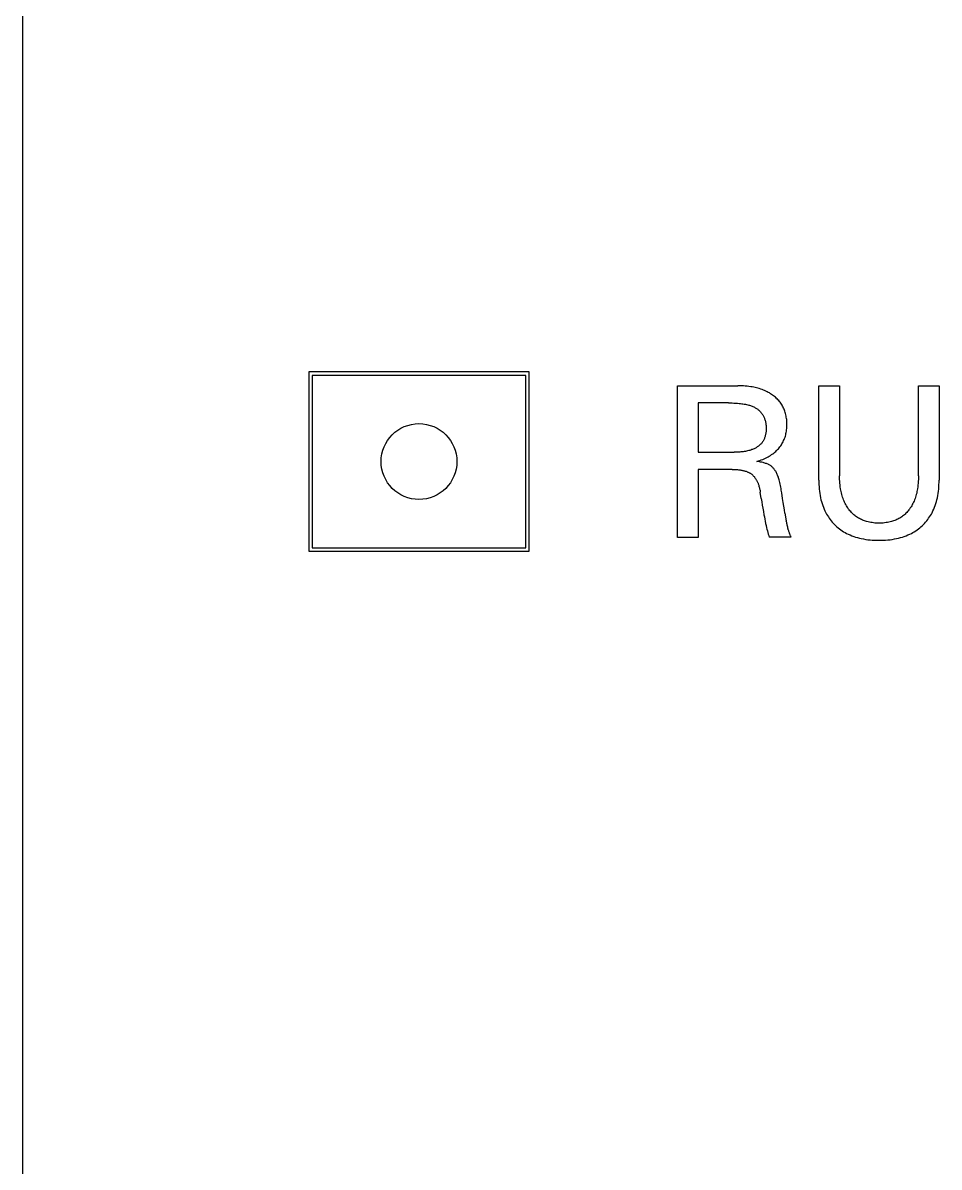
# Model space of a CAD drawing. Extents: x 0 to 420, y 0 to 297.
# Drawn here: x 147.76 to 161.06, y 208.31 to 224.92 of the extents above; entities that cross this region are included whole.
import ezdxf

# ---------------------------------------------------------------- set-up
doc = ezdxf.new("R2010")
doc.units = 0
doc.header["$LTSCALE"] = 23.1
doc.layers.add('10000_FRONT', color=7, linetype='CONTINUOUS')

msp = doc.modelspace()

# ---------------------------------------------------------------- linework, layer by layer
at = {"layer": '10000_FRONT', "color": 7, "linetype": 'CONTINUOUS'}
for p, q in [((147.763, 170.856), (147.763, 258.856)), ((151.913, 219.856), (151.913, 217.256)), ((155.113, 219.856), (151.913, 219.856)), ((151.963, 219.806), (151.963, 217.306)), ((155.063, 219.806), (151.963, 219.806)), ((155.063, 217.306), (155.063, 219.806)), ((155.113, 217.256), (155.113, 219.856)), ((157.263, 217.456), (157.263, 219.656)), ((157.263, 219.656), (158.139, 219.656)), ((158.167, 219.656), (158.139, 219.656)), ((158.194, 219.655), (158.167, 219.656)), ((158.221, 219.654), (158.194, 219.655)), ((158.248, 219.652), (158.221, 219.654)), ((158.275, 219.65), (158.248, 219.652)), ((158.302, 219.646), (158.275, 219.65)), ((158.329, 219.642), (158.302, 219.646)), ((158.35, 219.639), (158.329, 219.642)), ((158.371, 219.635), (158.35, 219.639)), ((158.392, 219.63), (158.371, 219.635)), ((158.412, 219.625), (158.392, 219.63)), ((158.433, 219.62), (158.412, 219.625)), ((158.453, 219.614), (158.433, 219.62)), ((158.474, 219.607), (158.453, 219.614)), ((158.494, 219.6), (158.474, 219.607)), ((158.512, 219.593), (158.494, 219.6)), ((158.53, 219.586), (158.512, 219.593)), ((158.547, 219.578), (158.53, 219.586)), ((158.565, 219.569), (158.547, 219.578)), ((158.582, 219.56), (158.565, 219.569)), ((159.317, 218.286), (159.317, 219.656)), ((159.317, 219.656), (159.618, 219.656)), ((159.618, 219.656), (159.618, 218.351)), ((160.763, 218.351), (160.763, 219.656)), ((160.763, 219.656), (161.063, 219.656)), ((161.063, 219.656), (161.063, 218.286)), ((157.564, 219.407), (157.564, 218.691)), ((158.008, 219.407), (157.564, 219.407)), ((158.008, 219.407), (158.034, 219.407)), ((158.034, 219.407), (158.06, 219.406)), ((158.06, 219.406), (158.085, 219.405)), ((158.085, 219.405), (158.111, 219.404)), ((158.111, 219.404), (158.136, 219.402)), ((158.136, 219.402), (158.162, 219.4)), ((158.162, 219.4), (158.18, 219.398)), ((158.18, 219.398), (158.198, 219.396)), ((158.599, 219.551), (158.582, 219.56)), ((158.616, 219.541), (158.599, 219.551)), ((158.632, 219.53), (158.616, 219.541)), ((158.646, 219.52), (158.632, 219.53)), ((158.66, 219.51), (158.646, 219.52)), ((158.673, 219.5), (158.66, 219.51)), ((158.686, 219.489), (158.673, 219.5)), ((158.698, 219.478), (158.686, 219.489)), ((158.711, 219.466), (158.698, 219.478)), ((158.722, 219.454), (158.711, 219.466)), ((158.734, 219.442), (158.722, 219.454)), ((158.745, 219.429), (158.734, 219.442)), ((158.755, 219.416), (158.745, 219.429)), ((158.765, 219.402), (158.755, 219.416)), ((158.774, 219.389), (158.765, 219.402)), ((158.198, 219.396), (158.215, 219.393)), ((158.215, 219.393), (158.233, 219.39)), ((158.233, 219.39), (158.251, 219.387)), ((158.251, 219.387), (158.269, 219.383)), ((158.269, 219.383), (158.286, 219.379)), ((158.286, 219.379), (158.299, 219.375)), ((158.299, 219.375), (158.311, 219.372)), ((158.311, 219.372), (158.323, 219.368)), ((158.323, 219.368), (158.335, 219.363)), ((158.335, 219.363), (158.347, 219.359)), ((158.347, 219.359), (158.359, 219.354)), ((158.359, 219.354), (158.371, 219.349)), ((158.371, 219.349), (158.383, 219.343)), ((158.383, 219.343), (158.392, 219.338)), ((158.392, 219.338), (158.402, 219.332)), ((158.402, 219.332), (158.411, 219.326)), ((158.411, 219.326), (158.42, 219.32)), ((158.42, 219.32), (158.429, 219.314)), ((158.429, 219.314), (158.438, 219.307)), ((158.438, 219.307), (158.446, 219.3)), ((158.446, 219.3), (158.454, 219.293)), ((158.454, 219.293), (158.462, 219.285)), ((158.462, 219.285), (158.47, 219.277)), ((158.47, 219.277), (158.477, 219.269)), ((158.477, 219.269), (158.484, 219.26)), ((158.484, 219.26), (158.49, 219.252)), ((158.49, 219.252), (158.496, 219.243)), ((158.496, 219.243), (158.502, 219.234)), ((158.502, 219.234), (158.508, 219.224)), ((158.783, 219.375), (158.774, 219.389)), ((158.791, 219.36), (158.783, 219.375)), ((158.798, 219.346), (158.791, 219.36)), ((158.805, 219.331), (158.798, 219.346)), ((158.812, 219.316), (158.805, 219.331)), ((158.818, 219.301), (158.812, 219.316)), ((158.824, 219.285), (158.818, 219.301)), ((158.829, 219.27), (158.824, 219.285)), ((158.834, 219.252), (158.829, 219.27)), ((158.838, 219.235), (158.834, 219.252)), ((158.842, 219.217), (158.838, 219.235)), ((158.508, 219.224), (158.513, 219.215)), ((158.513, 219.215), (158.518, 219.205)), ((158.518, 219.205), (158.522, 219.195)), ((158.522, 219.195), (158.526, 219.185)), ((158.526, 219.185), (158.53, 219.175)), ((158.53, 219.175), (158.534, 219.165)), ((158.534, 219.165), (158.537, 219.153)), ((158.537, 219.153), (158.541, 219.141)), ((158.541, 219.141), (158.543, 219.129)), ((158.543, 219.129), (158.546, 219.117)), ((158.546, 219.117), (158.548, 219.105)), ((158.548, 219.105), (158.549, 219.093)), ((158.549, 219.093), (158.551, 219.081)), ((158.551, 219.081), (158.552, 219.069)), ((158.552, 219.069), (158.552, 219.056)), ((158.845, 219.2), (158.842, 219.217)), ((158.848, 219.182), (158.845, 219.2)), ((158.85, 219.164), (158.848, 219.182)), ((158.852, 219.146), (158.85, 219.164)), ((158.853, 219.128), (158.852, 219.146)), ((158.852, 219.054), (158.853, 219.073)), ((158.853, 219.11), (158.853, 219.128)), ((158.854, 219.092), (158.853, 219.11)), ((158.853, 219.073), (158.854, 219.092)), ((158.53, 218.9), (158.527, 218.89)), ((158.534, 218.911), (158.53, 218.9)), ((158.537, 218.921), (158.534, 218.911)), ((158.54, 218.932), (158.537, 218.921)), ((158.543, 218.943), (158.54, 218.932)), ((158.545, 218.953), (158.543, 218.943)), ((158.547, 218.964), (158.545, 218.953)), ((158.549, 218.976), (158.547, 218.964)), ((158.55, 218.987), (158.549, 218.976)), ((158.551, 218.998), (158.55, 218.987)), ((158.552, 219.009), (158.551, 218.998)), ((158.552, 219.056), (158.553, 219.044)), ((158.553, 219.031), (158.552, 219.02)), ((158.552, 219.02), (158.552, 219.009)), ((158.553, 219.044), (158.553, 219.031)), ((158.82, 218.892), (158.826, 218.909)), ((158.826, 218.909), (158.831, 218.925)), ((158.831, 218.925), (158.836, 218.943)), ((158.836, 218.943), (158.84, 218.961)), ((158.84, 218.961), (158.844, 218.98)), ((158.844, 218.98), (158.847, 218.998)), ((158.847, 218.998), (158.849, 219.017)), ((158.849, 219.017), (158.851, 219.036)), ((158.851, 219.036), (158.852, 219.054)), ((158.356, 218.733), (158.346, 218.729)), ((158.366, 218.737), (158.356, 218.733)), ((158.376, 218.742), (158.366, 218.737)), ((158.386, 218.747), (158.376, 218.742)), ((158.396, 218.752), (158.386, 218.747)), ((158.405, 218.757), (158.396, 218.752)), ((158.415, 218.763), (158.405, 218.757)), ((158.424, 218.769), (158.415, 218.763)), ((158.433, 218.775), (158.424, 218.769)), ((158.442, 218.781), (158.433, 218.775)), ((158.45, 218.788), (158.442, 218.781)), ((158.458, 218.795), (158.45, 218.788)), ((158.466, 218.802), (158.458, 218.795)), ((158.474, 218.81), (158.466, 218.802)), ((158.481, 218.817), (158.474, 218.81)), ((158.488, 218.825), (158.481, 218.817)), ((158.495, 218.834), (158.488, 218.825)), ((158.501, 218.842), (158.495, 218.834)), ((158.507, 218.851), (158.501, 218.842)), ((158.512, 218.861), (158.507, 218.851)), ((158.517, 218.87), (158.512, 218.861)), ((158.522, 218.88), (158.517, 218.87)), ((158.527, 218.89), (158.522, 218.88)), ((158.717, 218.729), (158.729, 218.742)), ((158.729, 218.742), (158.741, 218.756)), ((158.741, 218.756), (158.752, 218.77)), ((158.752, 218.77), (158.763, 218.784)), ((158.763, 218.784), (158.773, 218.799)), ((158.773, 218.799), (158.782, 218.814)), ((158.782, 218.814), (158.791, 218.829)), ((158.791, 218.829), (158.799, 218.844)), ((158.799, 218.844), (158.806, 218.86)), ((158.806, 218.86), (158.813, 218.876)), ((158.813, 218.876), (158.82, 218.892)), ((157.564, 218.691), (158.088, 218.691)), ((158.104, 218.691), (158.088, 218.691)), ((158.121, 218.692), (158.104, 218.691)), ((158.137, 218.692), (158.121, 218.692)), ((158.153, 218.693), (158.137, 218.692)), ((158.17, 218.694), (158.153, 218.693)), ((158.186, 218.695), (158.17, 218.694)), ((158.202, 218.696), (158.186, 218.695)), ((158.219, 218.698), (158.202, 218.696)), ((158.235, 218.7), (158.219, 218.698)), ((158.251, 218.703), (158.235, 218.7)), ((158.267, 218.706), (158.251, 218.703)), ((158.283, 218.71), (158.267, 218.706)), ((158.299, 218.714), (158.283, 218.71)), ((158.315, 218.718), (158.299, 218.714)), ((158.33, 218.723), (158.315, 218.718)), ((158.346, 218.729), (158.33, 218.723)), ((158.44, 218.564), (158.461, 218.571)), ((158.461, 218.571), (158.482, 218.579)), ((158.482, 218.579), (158.503, 218.587)), ((158.503, 218.587), (158.523, 218.595)), ((158.523, 218.595), (158.542, 218.605)), ((158.542, 218.605), (158.561, 218.614)), ((158.561, 218.614), (158.58, 218.624)), ((158.58, 218.624), (158.598, 218.635)), ((158.598, 218.635), (158.615, 218.646)), ((158.615, 218.646), (158.632, 218.657)), ((158.632, 218.657), (158.649, 218.669)), ((158.649, 218.669), (158.663, 218.68)), ((158.663, 218.68), (158.677, 218.692)), ((158.677, 218.692), (158.691, 218.704)), ((158.691, 218.704), (158.704, 218.716)), ((158.704, 218.716), (158.717, 218.729)), ((157.564, 218.442), (157.564, 217.456)), ((158.06, 218.442), (157.564, 218.442)), ((158.06, 218.442), (158.073, 218.442)), ((158.073, 218.442), (158.086, 218.441)), ((158.086, 218.441), (158.099, 218.441)), ((158.099, 218.441), (158.112, 218.44)), ((158.112, 218.44), (158.124, 218.44)), ((158.124, 218.44), (158.137, 218.439)), ((158.137, 218.439), (158.15, 218.437)), ((158.15, 218.437), (158.163, 218.436)), ((158.163, 218.436), (158.176, 218.434)), ((158.176, 218.434), (158.186, 218.432)), ((158.186, 218.432), (158.197, 218.43)), ((158.197, 218.43), (158.208, 218.428)), ((158.208, 218.428), (158.218, 218.426)), ((158.218, 218.426), (158.229, 218.423)), ((158.229, 218.423), (158.239, 218.421)), ((158.239, 218.421), (158.249, 218.418)), ((158.249, 218.418), (158.26, 218.414)), ((158.26, 218.414), (158.27, 218.411)), ((158.27, 218.411), (158.278, 218.408)), ((158.278, 218.408), (158.285, 218.404)), ((158.285, 218.404), (158.293, 218.401)), ((158.293, 218.401), (158.3, 218.398)), ((158.418, 218.557), (158.44, 218.564)), ((158.436, 218.555), (158.418, 218.557)), ((158.454, 218.552), (158.436, 218.555)), ((158.472, 218.549), (158.454, 218.552)), ((158.49, 218.545), (158.472, 218.549)), ((158.508, 218.541), (158.49, 218.545)), ((158.52, 218.538), (158.508, 218.541)), ((158.532, 218.534), (158.52, 218.538)), ((158.544, 218.53), (158.532, 218.534)), ((158.556, 218.526), (158.544, 218.53)), ((158.568, 218.521), (158.556, 218.526)), ((158.58, 218.516), (158.568, 218.521)), ((158.588, 218.511), (158.58, 218.516)), ((158.597, 218.507), (158.588, 218.511)), ((158.605, 218.502), (158.597, 218.507)), ((158.613, 218.497), (158.605, 218.502)), ((158.62, 218.492), (158.613, 218.497)), ((158.628, 218.487), (158.62, 218.492)), ((158.635, 218.481), (158.628, 218.487)), ((158.642, 218.474), (158.635, 218.481)), ((158.649, 218.468), (158.642, 218.474)), ((158.656, 218.461), (158.649, 218.468)), ((158.662, 218.453), (158.656, 218.461)), ((158.669, 218.446), (158.662, 218.453)), ((158.674, 218.438), (158.669, 218.446)), ((158.68, 218.43), (158.674, 218.438)), ((158.685, 218.422), (158.68, 218.43)), ((158.691, 218.414), (158.685, 218.422)), ((158.696, 218.405), (158.691, 218.414)), ((158.702, 218.393), (158.696, 218.405)), ((158.3, 218.398), (158.307, 218.394)), ((158.307, 218.394), (158.315, 218.39)), ((158.315, 218.39), (158.322, 218.386)), ((158.322, 218.386), (158.329, 218.381)), ((158.329, 218.381), (158.335, 218.377)), ((158.335, 218.377), (158.342, 218.372)), ((158.342, 218.372), (158.348, 218.367)), ((158.348, 218.367), (158.354, 218.362)), ((158.354, 218.362), (158.36, 218.357)), ((158.36, 218.357), (158.365, 218.351)), ((158.365, 218.351), (158.37, 218.346)), ((158.37, 218.346), (158.376, 218.34)), ((158.376, 218.34), (158.381, 218.334)), ((158.381, 218.334), (158.385, 218.328)), ((158.385, 218.328), (158.39, 218.322)), ((158.39, 218.322), (158.395, 218.316)), ((158.395, 218.316), (158.399, 218.309)), ((158.399, 218.309), (158.404, 218.301)), ((158.404, 218.301), (158.409, 218.293)), ((158.409, 218.293), (158.414, 218.285)), ((158.414, 218.285), (158.418, 218.276)), ((158.418, 218.276), (158.422, 218.267)), ((158.422, 218.267), (158.426, 218.259)), ((158.426, 218.259), (158.43, 218.25)), ((158.43, 218.25), (158.434, 218.241)), ((158.434, 218.241), (158.437, 218.232)), ((158.708, 218.381), (158.702, 218.393)), ((158.714, 218.369), (158.708, 218.381)), ((158.719, 218.356), (158.714, 218.369)), ((158.724, 218.344), (158.719, 218.356)), ((158.729, 218.331), (158.724, 218.344)), ((158.733, 218.318), (158.729, 218.331)), ((158.737, 218.305), (158.733, 218.318)), ((158.741, 218.292), (158.737, 218.305)), ((158.747, 218.271), (158.741, 218.292)), ((158.752, 218.25), (158.747, 218.271)), ((158.757, 218.229), (158.752, 218.25)), ((159.317, 218.286), (159.317, 218.254)), ((159.317, 218.254), (159.318, 218.221)), ((159.618, 218.324), (159.618, 218.351)), ((159.619, 218.297), (159.618, 218.324)), ((159.62, 218.27), (159.619, 218.297)), ((159.622, 218.243), (159.62, 218.27)), ((159.625, 218.216), (159.622, 218.243)), ((160.759, 218.242), (160.756, 218.215)), ((160.761, 218.27), (160.759, 218.242)), ((160.762, 218.297), (160.761, 218.27)), ((160.763, 218.324), (160.762, 218.297)), ((160.763, 218.351), (160.763, 218.324)), ((161.061, 218.221), (161.063, 218.254)), ((161.063, 218.254), (161.063, 218.286)), ((158.437, 218.232), (158.44, 218.223)), ((158.44, 218.223), (158.444, 218.211)), ((158.444, 218.211), (158.448, 218.198)), ((158.448, 218.198), (158.452, 218.186)), ((158.452, 218.186), (158.455, 218.174)), ((158.455, 218.174), (158.458, 218.161)), ((158.458, 218.161), (158.46, 218.149)), ((158.46, 218.149), (158.463, 218.136)), ((158.463, 218.136), (158.465, 218.124)), ((158.465, 218.124), (158.467, 218.111)), ((158.481, 218.019), (158.467, 218.111)), ((158.761, 218.207), (158.757, 218.229)), ((158.765, 218.186), (158.761, 218.207)), ((158.769, 218.164), (158.765, 218.186)), ((158.772, 218.142), (158.769, 218.164)), ((158.779, 218.101), (158.772, 218.142)), ((158.791, 218.018), (158.779, 218.101)), ((159.318, 218.221), (159.32, 218.189)), ((159.32, 218.189), (159.322, 218.157)), ((159.322, 218.157), (159.326, 218.125)), ((159.326, 218.125), (159.33, 218.093)), ((159.33, 218.093), (159.336, 218.061)), ((159.628, 218.189), (159.625, 218.216)), ((159.632, 218.162), (159.628, 218.189)), ((159.636, 218.141), (159.632, 218.162)), ((159.64, 218.12), (159.636, 218.141)), ((159.644, 218.1), (159.64, 218.12)), ((159.65, 218.08), (159.644, 218.1)), ((159.655, 218.059), (159.65, 218.08)), ((160.732, 218.079), (160.726, 218.059)), ((160.737, 218.099), (160.732, 218.079)), ((160.741, 218.12), (160.737, 218.099)), ((160.746, 218.14), (160.741, 218.12)), ((160.749, 218.161), (160.746, 218.14)), ((160.753, 218.188), (160.749, 218.161)), ((160.756, 218.215), (160.753, 218.188)), ((161.044, 218.061), (161.049, 218.093)), ((161.049, 218.093), (161.054, 218.125)), ((161.054, 218.125), (161.057, 218.157)), ((161.057, 218.157), (161.06, 218.189)), ((161.06, 218.189), (161.061, 218.221)), ((158.481, 218.019), (158.488, 217.972)), ((158.488, 217.972), (158.496, 217.925)), ((158.496, 217.925), (158.504, 217.877)), ((158.799, 217.962), (158.791, 218.018)), ((158.808, 217.906), (158.799, 217.962)), ((158.817, 217.856), (158.808, 217.906)), ((159.336, 218.061), (159.342, 218.029)), ((159.342, 218.029), (159.348, 218.001)), ((159.348, 218.001), (159.356, 217.974)), ((159.356, 217.974), (159.364, 217.946)), ((159.364, 217.946), (159.373, 217.919)), ((159.373, 217.919), (159.383, 217.892)), ((159.662, 218.039), (159.655, 218.059)), ((159.668, 218.02), (159.662, 218.039)), ((159.676, 218), (159.668, 218.02)), ((159.683, 217.982), (159.676, 218)), ((159.691, 217.965), (159.683, 217.982)), ((159.699, 217.948), (159.691, 217.965)), ((159.708, 217.931), (159.699, 217.948)), ((159.717, 217.914), (159.708, 217.931)), ((159.727, 217.898), (159.717, 217.914)), ((160.665, 217.914), (160.655, 217.898)), ((160.674, 217.931), (160.665, 217.914)), ((160.683, 217.947), (160.674, 217.931)), ((160.691, 217.965), (160.683, 217.947)), ((160.699, 217.982), (160.691, 217.965)), ((160.706, 217.999), (160.699, 217.982)), ((160.713, 218.019), (160.706, 217.999)), ((160.72, 218.039), (160.713, 218.019)), ((160.726, 218.059), (160.72, 218.039)), ((160.997, 217.892), (161.007, 217.919)), ((161.007, 217.919), (161.016, 217.946)), ((161.016, 217.946), (161.024, 217.974)), ((161.024, 217.974), (161.031, 218.001)), ((161.031, 218.001), (161.037, 218.029)), ((161.037, 218.029), (161.044, 218.061)), ((158.504, 217.877), (158.512, 217.83)), ((158.512, 217.83), (158.52, 217.783)), ((158.52, 217.783), (158.526, 217.752)), ((158.526, 217.752), (158.532, 217.72)), ((158.825, 217.806), (158.817, 217.856)), ((158.825, 217.806), (158.845, 217.696)), ((159.383, 217.892), (159.394, 217.866)), ((159.394, 217.866), (159.405, 217.84)), ((159.405, 217.84), (159.418, 217.814)), ((159.418, 217.814), (159.43, 217.793)), ((159.43, 217.793), (159.442, 217.773)), ((159.442, 217.773), (159.455, 217.752)), ((159.455, 217.752), (159.468, 217.733)), ((159.737, 217.882), (159.727, 217.898)), ((159.748, 217.866), (159.737, 217.882)), ((159.758, 217.854), (159.748, 217.866)), ((159.768, 217.841), (159.758, 217.854)), ((159.779, 217.829), (159.768, 217.841)), ((159.79, 217.817), (159.779, 217.829)), ((159.801, 217.805), (159.79, 217.817)), ((159.813, 217.794), (159.801, 217.805)), ((159.825, 217.783), (159.813, 217.794)), ((159.838, 217.772), (159.825, 217.783)), ((159.85, 217.762), (159.838, 217.772)), ((159.864, 217.753), (159.85, 217.762)), ((159.877, 217.744), (159.864, 217.753)), ((159.891, 217.735), (159.877, 217.744)), ((160.506, 217.744), (160.492, 217.735)), ((160.52, 217.753), (160.506, 217.744)), ((160.533, 217.762), (160.52, 217.753)), ((160.546, 217.772), (160.533, 217.762)), ((160.558, 217.783), (160.546, 217.772)), ((160.57, 217.794), (160.558, 217.783)), ((160.582, 217.805), (160.57, 217.794)), ((160.593, 217.817), (160.582, 217.805)), ((160.604, 217.829), (160.593, 217.817)), ((160.614, 217.841), (160.604, 217.829)), ((160.624, 217.854), (160.614, 217.841)), ((160.634, 217.866), (160.624, 217.854)), ((160.645, 217.882), (160.634, 217.866)), ((160.655, 217.898), (160.645, 217.882)), ((160.911, 217.733), (160.925, 217.752)), ((160.925, 217.752), (160.938, 217.773)), ((160.938, 217.773), (160.95, 217.793)), ((160.95, 217.793), (160.961, 217.814)), ((160.961, 217.814), (160.974, 217.84)), ((160.974, 217.84), (160.986, 217.866)), ((160.986, 217.866), (160.997, 217.892)), ((158.532, 217.72), (158.538, 217.689)), ((158.538, 217.689), (158.544, 217.658)), ((158.544, 217.658), (158.551, 217.627)), ((158.551, 217.627), (158.558, 217.596)), ((158.558, 217.596), (158.564, 217.573)), ((158.564, 217.573), (158.57, 217.55)), ((158.847, 217.683), (158.845, 217.696)), ((158.85, 217.67), (158.847, 217.683)), ((158.853, 217.657), (158.85, 217.67)), ((158.856, 217.644), (158.853, 217.657)), ((158.858, 217.631), (158.856, 217.644)), ((158.861, 217.618), (158.858, 217.631)), ((158.865, 217.605), (158.861, 217.618)), ((158.867, 217.595), (158.865, 217.605)), ((158.869, 217.586), (158.867, 217.595)), ((158.872, 217.577), (158.869, 217.586)), ((158.874, 217.567), (158.872, 217.577)), ((159.468, 217.733), (159.482, 217.713)), ((159.482, 217.713), (159.497, 217.695)), ((159.497, 217.695), (159.512, 217.676)), ((159.512, 217.676), (159.528, 217.658)), ((159.528, 217.658), (159.545, 217.641)), ((159.545, 217.641), (159.562, 217.625)), ((159.562, 217.625), (159.58, 217.609)), ((159.58, 217.609), (159.598, 217.593)), ((159.598, 217.593), (159.617, 217.578)), ((159.617, 217.578), (159.637, 217.564)), ((159.905, 217.727), (159.891, 217.735)), ((159.92, 217.72), (159.905, 217.727)), ((159.934, 217.713), (159.92, 217.72)), ((159.949, 217.706), (159.934, 217.713)), ((159.965, 217.7), (159.949, 217.706)), ((159.98, 217.695), (159.965, 217.7)), ((159.995, 217.69), (159.98, 217.695)), ((160.011, 217.685), (159.995, 217.69)), ((160.031, 217.68), (160.011, 217.685)), ((160.05, 217.675), (160.031, 217.68)), ((160.07, 217.672), (160.05, 217.675)), ((160.09, 217.669), (160.07, 217.672)), ((160.11, 217.666), (160.09, 217.669)), ((160.131, 217.664), (160.11, 217.666)), ((160.151, 217.663), (160.131, 217.664)), ((160.171, 217.662), (160.151, 217.663)), ((160.191, 217.662), (160.171, 217.662)), ((160.212, 217.662), (160.191, 217.662)), ((160.232, 217.663), (160.212, 217.662)), ((160.252, 217.664), (160.232, 217.663)), ((160.272, 217.666), (160.252, 217.664)), ((160.293, 217.669), (160.272, 217.666)), ((160.313, 217.672), (160.293, 217.669)), ((160.333, 217.675), (160.313, 217.672)), ((160.352, 217.68), (160.333, 217.675)), ((160.372, 217.685), (160.352, 217.68)), ((160.388, 217.69), (160.372, 217.685)), ((160.403, 217.695), (160.388, 217.69)), ((160.419, 217.7), (160.403, 217.695)), ((160.434, 217.706), (160.419, 217.7)), ((160.449, 217.713), (160.434, 217.706)), ((160.464, 217.72), (160.449, 217.713)), ((160.478, 217.727), (160.464, 217.72)), ((160.492, 217.735), (160.478, 217.727)), ((160.743, 217.564), (160.762, 217.578)), ((160.762, 217.578), (160.781, 217.593)), ((160.781, 217.593), (160.799, 217.609)), ((160.799, 217.609), (160.817, 217.625)), ((160.817, 217.625), (160.834, 217.641)), ((160.834, 217.641), (160.851, 217.658)), ((160.851, 217.658), (160.867, 217.676)), ((160.867, 217.676), (160.883, 217.695)), ((160.883, 217.695), (160.897, 217.713)), ((160.897, 217.713), (160.911, 217.733)), ((157.564, 217.456), (157.263, 217.456)), ((158.57, 217.55), (158.576, 217.527)), ((158.576, 217.527), (158.583, 217.504)), ((158.583, 217.504), (158.589, 217.481)), ((158.589, 217.481), (158.596, 217.458)), ((158.916, 217.458), (158.596, 217.458)), ((158.877, 217.558), (158.874, 217.567)), ((158.88, 217.549), (158.877, 217.558)), ((158.883, 217.54), (158.88, 217.549)), ((158.886, 217.53), (158.883, 217.54)), ((158.889, 217.521), (158.886, 217.53)), ((158.892, 217.514), (158.889, 217.521)), ((158.894, 217.507), (158.892, 217.514)), ((158.897, 217.5), (158.894, 217.507)), ((158.9, 217.493), (158.897, 217.5)), ((158.903, 217.486), (158.9, 217.493)), ((158.906, 217.479), (158.903, 217.486)), ((158.909, 217.472), (158.906, 217.479)), ((158.912, 217.465), (158.909, 217.472)), ((158.916, 217.458), (158.912, 217.465)), ((159.637, 217.564), (159.656, 217.551)), ((159.656, 217.551), (159.677, 217.538)), ((159.677, 217.538), (159.697, 217.526)), ((159.697, 217.526), (159.718, 217.514)), ((159.718, 217.514), (159.744, 217.501)), ((159.744, 217.501), (159.77, 217.49)), ((159.77, 217.49), (159.796, 217.479)), ((159.796, 217.479), (159.823, 217.469)), ((159.823, 217.469), (159.85, 217.46)), ((159.85, 217.46), (159.878, 217.452)), ((159.878, 217.452), (159.905, 217.445)), ((159.905, 217.445), (159.933, 217.438)), ((159.933, 217.438), (159.965, 217.432)), ((159.965, 217.432), (159.997, 217.426)), ((159.997, 217.426), (160.029, 217.422)), ((160.029, 217.422), (160.061, 217.419)), ((160.061, 217.419), (160.093, 217.416)), ((160.093, 217.416), (160.125, 217.414)), ((160.125, 217.414), (160.157, 217.413)), ((160.157, 217.413), (160.19, 217.413)), ((160.19, 217.413), (160.222, 217.413)), ((160.222, 217.413), (160.254, 217.414)), ((160.254, 217.414), (160.287, 217.416)), ((160.287, 217.416), (160.319, 217.419)), ((160.319, 217.419), (160.351, 217.422)), ((160.351, 217.422), (160.383, 217.426)), ((160.383, 217.426), (160.415, 217.432)), ((160.415, 217.432), (160.446, 217.438)), ((160.446, 217.438), (160.474, 217.445)), ((160.474, 217.445), (160.502, 217.452)), ((160.502, 217.452), (160.529, 217.46)), ((160.529, 217.46), (160.556, 217.469)), ((160.556, 217.469), (160.583, 217.479)), ((160.583, 217.479), (160.61, 217.49)), ((160.61, 217.49), (160.636, 217.501)), ((160.636, 217.501), (160.661, 217.514)), ((160.661, 217.514), (160.682, 217.526)), ((160.682, 217.526), (160.703, 217.538)), ((160.703, 217.538), (160.723, 217.551)), ((160.723, 217.551), (160.743, 217.564)), ((151.913, 217.256), (155.113, 217.256)), ((151.963, 217.306), (155.063, 217.306))]:
    msp.add_line(p, q, dxfattribs=at)
msp.add_circle((153.513, 218.556), 0.55, dxfattribs=at)

doc.saveas('drawing.dxf')
